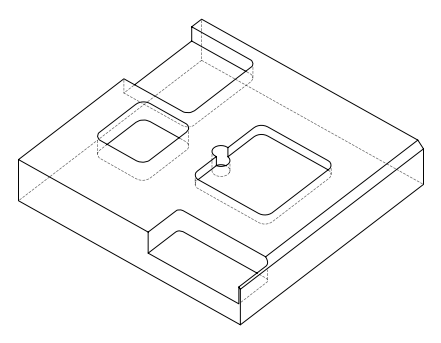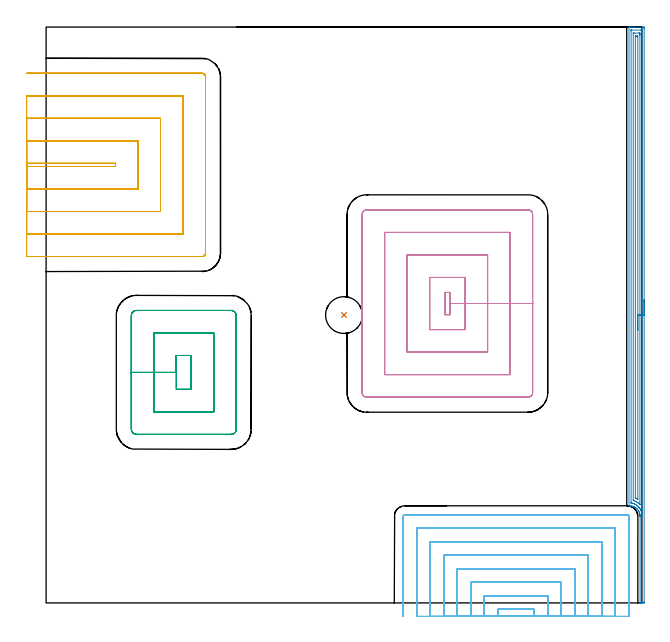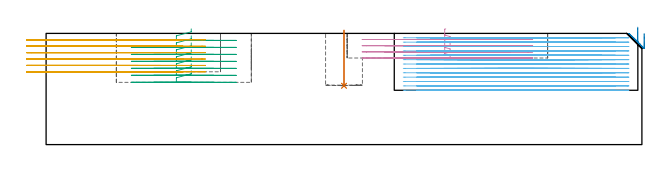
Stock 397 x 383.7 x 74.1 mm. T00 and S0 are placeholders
(PLAN: 6 operations, 3 tool changes, 117.9 min)
(1 INDEXABLE_INSERT_DRILL_BLIND_HOLE_FROM_SOLID | STEP1POCKET | NXT0302_020 | 0.15 min | 16301 mm3)
(2 AREA_MILL | FG_CHAMFER_SURFACE | UGT0205_001 | 11 min | 19574 mm3)
(3 MILL_RECTANGULAR_POCKET | POCKET_RECTANGULAR_STRAIGHT | UGT0201_094 | Follow Part, ap 5, ae 75% | 8.98 min | 295671 mm3)
(4 MILL_RECTANGULAR_POCKET_1 | POCKET_RECTANGULAR_STRAIGHT_1 | UGT0201_094 | Follow Part, ap 5, ae 75% | 10.66 min | 311843 mm3)
(5 MILL_SLOT | SLOT_PARTIAL_RECTANGULAR | UGT0201_094 | Follow Part, ap 5, ae 75% | 20.76 min | 421121 mm3)
(6 MILL_SLOT_1 | SLOT_PARTIAL_RECTANGULAR_1 | NXT0201_011 | Follow Part, ap 3, ae 75% | 66.33 min | 395504 mm3)
(TOOL NXT0302_020 | Index. Insert Drill 24.5mm [880-D2450L25-03] | D24.5 PA176 FL74 Z2)
(TOOL UGT0205_001 | Chamfer Mill 20 x 3 x 45 deg. | D20 FL50 Z2)
(TOOL UGT0201_094 | End mill 20 mm | D20 FL38 Z4)
(TOOL NXT0201_011 | ENDMILL 12mm [2P460-1200-NA 1630] | D12 FL38 Z6)
(OP 1 INDEXABLE_INSERT_DRILL_BLIND_HOLE_FROM_SOLID)
G17 G21 G94 G90
T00 M6
G54
G17 G0 G90 X198.5 Y191.8 S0 M3
G43 Z84.1 H1
G94 G81 G98 Z39.2 F250. R76.1
G80
M5
M2
(OP 2 AREA_MILL)
G17 G21 G94 G90
T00 M6
G54
G17 G0 G90 X398.5 Y201.85 S1061 M3
G43 Z84.1 H0
Z74.
G94 G1 Y201.812 Z73.128 F250.
Y201.698 Z72.263
Y201.509 Z71.412
Y201.247 Z70.58
Y200.913 Z69.774
Y200.51 Z69.
Y200.042 Z68.264
Y199.51 Z67.572
Y198.921 Z66.929
Y198.278 Z66.34
Y197.586 Z65.808
Y196.85 Z65.34
Y196.076 Z64.937
Y195.27 Z64.603
Y194.438 Z64.341
Y193.586 Z64.152
Y192.722 Z64.038
Y191.85 Z64.
Y0.621
X398.499 Y0.471 Z64.001
X398.491 Y0.002 Z64.005
X398.256 Y0. Z64.241
X397.908 Z64.588
X397.364 Z65.132
X397.016 Z65.479
X396.053 Z66.446
X395.924 Y0.003 Z66.568
X395.802 Y0.01 Z66.688
X395.8 Y0.175 Z66.7
X395.798 Y57.466
Y57.654 Z66.701
X395.789 Y57.877 Z66.709
X395.778 Y58.009 Z66.717
X395.761 Y58.243 Z66.737
X395.755 Y58.324 Z66.743
X395.701 Y58.705 Z66.793
X395.693 Y58.77 Z66.803
X395.605 Y59.212 Z66.894
X395.49 Y59.663 Z67.008
X395.416 Y59.873 Z67.084
X395.331 Y60.113 Z67.169
X395.145 Y60.557 Z67.351
X395.004 Y60.836 Z67.495
X394.917 Y61.007 Z67.582
X394.699 Y61.386 Z67.799
X394.663 Y61.45 Z67.836
X394.608 Y61.532 Z67.891
X394.303 Y61.944 Z68.196
X393.978 Y62.343 Z68.52
X393.896 Y62.428 Z68.599
X393.738 Y62.595 Z68.759
X393.722 Y62.612 Z68.776
X393.374 Y62.933 Z69.126
X393.088 Y63.173 Z69.411
X393.012 Y63.236 Z69.486
X392.836 Y63.365 Z69.663
X392.398 Y63.648 Z70.101
X391.95 Y63.906 Z70.55
X391.691 Y64.034 Z70.808
X391.483 Y64.129 Z71.017
X391.063 Y64.285 Z71.435
X390.775 Y64.377 Z71.723
X390.622 Y64.425 Z71.877
X390.177 Y64.537 Z72.322
X389.734 Y64.616 Z72.763
X389.289 Y64.666 Z73.206
X388.846 Y64.691 Z73.649
X388.753 Y64.694 Z73.742
X388.404 Y64.71 Z74.09
X388.4 Y64.96 Z74.1
X388.402 Y383.524 Z74.098
X388.4 Y383.61 Z74.095
X388.407 Y383.69 Z74.084
X388.435 Y383.697 Z74.056
X388.457 Y383.7 Z74.034
X388.86 Z73.64
X389.187 Z73.313
X389.884 Z72.611
X391.124 Z71.373
X391.667 Z70.828
X392.287 Z70.209
X397.636 Z64.861
X397.908 Y383.698 Z64.59
X398.492 Y383.693 Z64.006
X398.494 Y383.666 Z64.004
X398.499 Y383.079 Z64.001
X398.5 Y382.485 Z64.
Y191.85
X397.086 Z65.414
Y59.459
X397.084 Y59.319 Z65.416
X397.083 Y59.226 Z65.417
X397.082 Y59.212 Z65.418
X397.046 Y59.372 Z65.454
X397.016 Y59.511 Z65.484
X396.996 Y59.608 Z65.504
X396.993 Y59.621 Z65.507
X396.771 Y60.492 Z65.729
X396.639 Y60.87 Z65.861
X396.435 Y61.386 Z66.065
X396.343 Y61.605 Z66.157
X396.125 Y62.049 Z66.375
X396.002 Y62.279 Z66.498
X395.849 Y62.555 Z66.651
X395.68 Y62.826 Z66.82
X395.56 Y63. Z66.94
X395.437 Y63.173 Z67.063
X395.233 Y63.438 Z67.267
X394.953 Y63.783 Z67.547
X394.699 Y64.066 Z67.801
X394.342 Y64.417 Z68.158
X393.716 Y64.96 Z68.784
X393.45 Y65.156 Z69.05
X392.887 Y65.524 Z69.613
X392.558 Y65.708 Z69.942
X392.29 Y65.854 Z70.21
X391.865 Y66.044 Z70.635
X391.667 Y66.119 Z70.833
X391.251 Y66.27 Z71.249
X390.775 Y66.408 Z71.725
X390.453 Y66.489 Z72.047
X389.841 Y66.62 Z72.659
X389.821 Y66.637 Z72.679
X389.818 Y66.678 Z72.682
X389.816 Y66.747 Z72.684
X389.815 Y66.817 Z72.685
X389.817 Y381.427 Z72.683
X389.819 Y381.562 Z72.681
X389.823 Y381.652 Z72.677
X389.827 Y381.692 Z72.673
X389.834 Y381.693 Z72.666
X389.884 Y381.696 Z72.616
X390.368 Y381.7 Z72.132
X396.125 Z66.375
X396.61 Y381.699 Z65.89
X397.016 Y381.692 Z65.484
X397.068 Y381.69 Z65.432
X397.079 Y381.5 Z65.421
X397.084 Y381.361 Z65.416
X397.085 Y381.291 Z65.415
X397.086 Y191.85 Z65.414
X395.672 Z66.828
X395.671 Y65.854 Z66.829
X395.669 Y65.63 Z66.831
X395.668 Y65.589 Z66.832
X395.665 Y65.561 Z66.835
X395.606 Y65.618 Z66.894
X395.366 Y65.854 Z67.134
X395.233 Y65.976 Z67.267
X394.363 Y66.747 Z68.137
X394.342 Y66.764 Z68.158
X394.277 Y66.812 Z68.223
X393.45 Y67.35 Z69.05
X392.944 Y67.641 Z69.556
X392.558 Y67.827 Z69.942
X392.212 Y67.988 Z70.288
X391.293 Y68.318 Z71.207
X391.235 Y68.342 Z71.265
X391.233 Y68.388 Z71.267
X391.231 Y68.534 Z71.269
X391.229 Y68.973 Z71.271
X391.231 Y379.504 Z71.269
X391.233 Y379.613 Z71.267
X391.235 Y379.667 Z71.265
X391.237 Y379.686 Z71.263
X391.277 Y379.69 Z71.223
X391.474 Y379.698 Z71.026
X391.667 Y379.699 Z70.833
X392.363 Y379.7 Z70.137
X395.038 Z67.462
X395.233 Y379.699 Z67.267
X395.428 Y379.698 Z67.072
X395.558 Y379.694 Z66.942
X395.657 Y379.69 Z66.843
X395.665 Y379.649 Z66.835
X395.667 Y379.504 Z66.833
X395.67 Y379.066 Z66.83
X395.671 Y378.611 Z66.829
X395.672 Y378.171 Z66.828
Y191.85
X394.257 Z68.243
Y69.513
X394.256 Y69.428 Z68.244
X394.25 Y69.075 Z68.25
X394.243 Y69.054 Z68.257
X393.602 Y69.428 Z68.898
X393.45 Y69.509 Z69.05
X393.28 Y69.599 Z69.22
X392.863 Y69.801 Z69.637
X392.671 Y69.896 Z69.829
X392.649 Y69.913 Z69.851
X392.647 Y69.929 Z69.853
X392.645 Y69.972 Z69.855
X392.643 Y70.061 Z69.857
Y70.237
X392.645 Y376.823 Z69.855
X392.646 Y377.629 Z69.854
X392.649 Y377.683 Z69.851
X392.651 Y377.69 Z69.849
X392.658 Y377.694 Z69.842
X392.685 Y377.697 Z69.815
X392.794 Y377.699 Z69.706
X393.013 Y377.7 Z69.487
X393.45 Z69.05
X393.894 Y377.698 Z68.606
X394.108 Y377.694 Z68.392
X394.214 Y377.69 Z68.286
X394.251 Y377.681 Z68.249
X394.257 Y376.823 Z68.243
Y191.85
Y190.978 Z68.281
Y190.114 Z68.395
Y189.262 Z68.583
Y188.43 Z68.846
Y187.624 Z69.18
Y186.85 Z69.582
Y186.114 Z70.051
Y185.422 Z70.582
Y184.779 Z71.172
Y184.19 Z71.815
Y183.658 Z72.507
Y183.19 Z73.243
Y182.787 Z74.016
Y182.453 Z74.822
Y182.191 Z75.654
Y182.002 Z76.506
Y181.888 Z77.371
Y181.85 Z78.243
G0 Z84.1
M5
M2
(OP 3 MILL_RECTANGULAR_POCKET)
G17 G21 G94 G90
T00 M6
G54
G17 G0 G90 X96.7 Y157.523 S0 M3
G43 Z84.1 H0
Z77.1
G94 G1 Y164.9 Z75.123 F250.
X86.8 Z72.471
Y153.6 Z69.443
Y142.3 F500.
X96.7
Y164.9
X86.8
Y153.6
X71.8
Y127.3
X111.7
Y179.9
X71.8
Y153.6
X56.8
Y115.8
G3 X60.3 Y112.3 R3.5
G1 X123.2
G3 X126.7 Y115.8 R3.5
G1 Y191.4
G3 X123.2 Y194.9 R3.5
G1 X60.3
G3 X56.8 Y191.4 R3.5
G1 Y153.6
Y152.6
G0 X96.7 Y157.523 Z72.443
G1 Y164.9 Z70.466 F250.
X86.8 Z67.813
Y153.6 Z64.786
Y142.3 F500.
X96.7
Y164.9
X86.8
Y153.6
X71.8
Y127.3
X111.7
Y179.9
X71.8
Y153.6
X56.8
Y115.8
G3 X60.3 Y112.3 R3.5
G1 X123.2
G3 X126.7 Y115.8 R3.5
G1 Y191.4
G3 X123.2 Y194.9 R3.5
G1 X60.3
G3 X56.8 Y191.4 R3.5
G1 Y153.6
Y152.6
G0 X96.7 Y157.523 Z67.786
G1 Y164.9 Z65.809 F250.
X86.8 Z63.156
Y153.6 Z60.129
Y142.3 F500.
X96.7
Y164.9
X86.8
Y153.6
X71.8
Y127.3
X111.7
Y179.9
X71.8
Y153.6
X56.8
Y115.8
G3 X60.3 Y112.3 R3.5
G1 X123.2
G3 X126.7 Y115.8 R3.5
G1 Y191.4
G3 X123.2 Y194.9 R3.5
G1 X60.3
G3 X56.8 Y191.4 R3.5
G1 Y153.6
Y152.6
G0 X96.7 Y157.523 Z63.129
G1 Y164.9 Z61.152 F250.
X86.8 Z58.499
Y153.6 Z55.471
Y142.3 F500.
X96.7
Y164.9
X86.8
Y153.6
X71.8
Y127.3
X111.7
Y179.9
X71.8
Y153.6
X56.8
Y115.8
G3 X60.3 Y112.3 R3.5
G1 X123.2
G3 X126.7 Y115.8 R3.5
G1 Y191.4
G3 X123.2 Y194.9 R3.5
G1 X60.3
G3 X56.8 Y191.4 R3.5
G1 Y153.6
Y152.6
G0 X96.7 Y157.523 Z58.471
G1 Y164.9 Z56.495 F250.
X86.8 Z53.842
Y153.6 Z50.814
Y142.3 F500.
X96.7
Y164.9
X86.8
Y153.6
X71.8
Y127.3
X111.7
Y179.9
X71.8
Y153.6
X56.8
Y115.8
G3 X60.3 Y112.3 R3.5
G1 X123.2
G3 X126.7 Y115.8 R3.5
G1 Y191.4
G3 X123.2 Y194.9 R3.5
G1 X60.3
G3 X56.8 Y191.4 R3.5
G1 Y153.6
Y152.6
G0 X96.7 Y157.523 Z53.814
G1 Y164.9 Z51.838 F250.
X86.8 Z49.185
Y153.6 Z46.157
Y142.3 F500.
X96.7
Y164.9
X86.8
Y153.6
X71.8
Y127.3
X111.7
Y179.9
X71.8
Y153.6
X56.8
Y115.8
G3 X60.3 Y112.3 R3.5
G1 X123.2
G3 X126.7 Y115.8 R3.5
G1 Y191.4
G3 X123.2 Y194.9 R3.5
G1 X60.3
G3 X56.8 Y191.4 R3.5
G1 Y153.6
Y152.6
G0 X96.7 Y157.523 Z49.157
G1 Y164.9 Z47.181 F250.
X86.8 Z44.528
Y153.6 Z41.5
Y142.3 F500.
X96.7
Y164.9
X86.8
Y153.6
X71.8
Y127.3
X111.7
Y179.9
X71.8
Y153.6
X56.8
Y115.8
G3 X60.3 Y112.3 R3.5
G1 X123.2
G3 X126.7 Y115.8 R3.5
G1 Y191.4
G3 X123.2 Y194.9 R3.5
G1 X60.3
G3 X56.8 Y191.4 R3.5
G1 Y153.6
Y152.6
G0 Z84.1
M5
M2
(OP 4 MILL_RECTANGULAR_POCKET_1)
G17 G21 G94 G90
T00 M6
G54
G17 G0 G90 X266.297 Y206.9 S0 M3
G43 Z84.1 H0
Z77.1
G94 G1 X265.6 Z76.913 F250.
Y192.1 Z72.947
X269.2 Z71.983
Y199.5 Z70.
Y206.9 F500.
X265.6
Y192.1
X269.2
Y199.5
X279.2
Y216.9
X255.6
Y182.1
X279.2
Y199.5
X294.2
Y231.9
X240.6
Y203.867
Y167.1
X294.2
Y199.5
X309.2
Y246.9
X225.6
Y203.867
Y152.1
X309.2
Y199.5
X324.2
Y258.9
G3 X321.2 Y261.9 R3.
G1 X213.6
G3 X210.6 Y258.9 R3.
G1 Y140.1
G3 X213.6 Y137.1 R3.
G1 X321.2
G3 X324.2 Y140.1 R3.
G1 Y199.5
Y200.5
G0 X266.297 Y206.9 Z73.
G1 X265.6 Z72.813 F250.
Y192.1 Z68.847
X269.2 Z67.883
Y199.5 Z65.9
Y206.9 F500.
X265.6
Y192.1
X269.2
Y199.5
X279.2
Y216.9
X255.6
Y203.867
Y182.1
X279.2
Y199.5
X294.2
Y231.9
X240.6
Y203.867
Y167.1
X294.2
Y199.5
X309.2
Y246.9
X225.6
Y203.867
Y152.1
X309.2
Y199.5
X324.2
Y258.9
G3 X321.2 Y261.9 R3.
G1 X213.6
G3 X210.6 Y258.9 R3.
G1 Y140.1
G3 X213.6 Y137.1 R3.
G1 X321.2
G3 X324.2 Y140.1 R3.
G1 Y199.5
Y200.5
G0 X266.297 Y206.9 Z68.9
G1 X265.6 Z68.713 F250.
Y192.1 Z64.747
X269.2 Z63.783
Y199.5 Z61.8
Y206.9 F500.
X265.6
Y192.1
X269.2
Y199.5
X279.2
Y216.9
X255.6
Y182.1
X279.2
Y199.5
X294.2
Y231.9
X240.6
Y167.1
X294.2
Y199.5
X309.2
Y246.9
X225.6
Y152.1
X309.2
Y199.5
X324.2
Y258.9
G3 X321.2 Y261.9 R3.
G1 X213.6
G3 X210.6 Y258.9 R3.
G1 Y140.1
G3 X213.6 Y137.1 R3.
G1 X321.2
G3 X324.2 Y140.1 R3.
G1 Y199.5
Y200.5
G0 X266.297 Y206.9 Z64.8
G1 X265.6 Z64.613 F250.
Y192.1 Z60.647
X269.2 Z59.683
Y199.5 Z57.7
Y206.9 F500.
X265.6
Y192.1
X269.2
Y199.5
X279.2
Y216.9
X255.6
Y182.1
X279.2
Y199.5
X294.2
Y231.9
X240.6
Y167.1
X294.2
Y199.5
X309.2
Y246.9
X225.6
Y152.1
X309.2
Y199.5
X324.2
Y258.9
G3 X321.2 Y261.9 R3.
G1 X213.6
G3 X210.6 Y258.9 R3.
G1 Y140.1
G3 X213.6 Y137.1 R3.
G1 X321.2
G3 X324.2 Y140.1 R3.
G1 Y199.5
Y200.5
G0 Z84.1
M5
M2
(OP 5 MILL_SLOT)
G17 G21 G94 G90
T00 M6
G54
G17 G0 G90 X-13. Y290.8 S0 M3
G43 Z84.1 H0
Z69.833
G94 G1 X-10. F250.
X46.2 F500.
Y292.9
X-10.
X-13. F250.
Y275.8
X-10.
X61.2 F500.
Y307.9
X-10.
X-13. F250.
Y260.8
X-10.
X76.2 F500.
Y322.9
X-10.
X-13. F250.
Y245.8
X-10.
X91.2 F500.
Y337.9
X-10.
X-13. F250.
Y230.8
X-10.
X103.9 F500.
G3 X106.2 Y233.1 R2.3
G1 Y350.6
G3 X103.9 Y352.9 R2.3
G1 X-10.
X-13. F250.
G0 Y290.8 Z65.567
G1 X-10.
X46.2 F500.
Y292.9
X-10.
X-13. F250.
Y275.8
X-10.
X61.2 F500.
Y307.9
X-10.
X-13. F250.
Y260.8
X-10.
X76.2 F500.
Y322.9
X-10.
X-13. F250.
Y245.8
X-10.
X91.2 F500.
Y337.9
X-10.
X-13. F250.
Y230.8
X-10.
X103.9 F500.
G3 X106.2 Y233.1 R2.3
G1 Y350.6
G3 X103.9 Y352.9 R2.3
G1 X-10.
X-13. F250.
G0 Y290.8 Z61.3
G1 X-10.
X46.2 F500.
Y292.9
X-10.
X-13. F250.
Y275.8
X-10.
X61.2 F500.
Y307.9
X-10.
X-13. F250.
Y260.8
X-10.
X76.2 F500.
Y322.9
X-10.
X-13. F250.
Y245.8
X-10.
X91.2 F500.
Y337.9
X-10.
X-13. F250.
Y230.8
X-10.
X103.9 F500.
G3 X106.2 Y233.1 R2.3
G1 Y350.6
G3 X103.9 Y352.9 R2.3
G1 X-10.
X-13. F250.
G0 Y290.8 Z57.033
G1 X-10.
X46.2 F500.
Y292.9
X-10.
X-13. F250.
Y275.8
X-10.
X61.2 F500.
Y307.9
X-10.
X-13. F250.
Y260.8
X-10.
X76.2 F500.
Y322.9
X-10.
X-13. F250.
Y245.8
X-10.
X91.2 F500.
Y337.9
X-10.
X-13. F250.
Y230.8
X-10.
X103.9 F500.
G3 X106.2 Y233.1 R2.3
G1 Y350.6
G3 X103.9 Y352.9 R2.3
G1 X-10.
X-13. F250.
G0 Y290.8 Z52.767
G1 X-10.
X46.2 F500.
Y292.9
X-10.
X-13. F250.
Y275.8
X-10.
X61.2 F500.
Y307.9
X-10.
X-13. F250.
Y260.8
X-10.
X76.2 F500.
Y322.9
X-10.
X-13. F250.
Y245.8
X-10.
X91.2 F500.
Y337.9
X-10.
X-13. F250.
Y230.8
X-10.
X103.9 F500.
G3 X106.2 Y233.1 R2.3
G1 Y350.6
G3 X103.9 Y352.9 R2.3
G1 X-10.
X-13. F250.
G0 Y290.8 Z48.5
G1 X-10.
X46.2 F500.
Y292.9
X-10.
X-13. F250.
Y275.8
X-10.
X61.2 F500.
Y307.9
X-10.
X-13. F250.
Y260.8
X-10.
X76.2 F500.
Y322.9
X-10.
X-13. F250.
Y245.8
X-10.
X91.2 F500.
Y337.9
X-10.
X-13. F250.
Y230.8
X-10.
X103.9 F500.
G3 X106.2 Y233.1 R2.3
G1 Y350.6
G3 X103.9 Y352.9 R2.3
G1 X-10.
X-13. F250.
G0 Z84.1
M5
M2
(OP 6 MILL_SLOT_1)
G17 G21 G94 G90
T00 M6
G54
G17 G0 G90 X325.3 Y-9. S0 M3
G43 Z84.1 H1
Z71.185
G94 G1 Y-6. F250.
Y-4.3 F500.
X301.
Y-6.
Y-9. F250.
X334.3
Y-6.
Y4.7 F500.
X292.
Y-6.
Y-9. F250.
X343.3
Y-6.
Y13.7 F500.
X283.
Y-6.
Y-9. F250.
X352.3
Y-6.
Y22.7 F500.
X274.
Y-6.
Y-9. F250.
X361.3
Y-6.
Y31.7 F500.
X265.
Y-6.
Y-9. F250.
X370.3
Y-6.
Y40.7 F500.
X256.
Y-6.
Y-9. F250.
X379.3
Y-6.
Y49.7 F500.
X247.
Y-6.
Y-9. F250.
X388.3
Y-6.
Y57.6 F500.
G3 X387.2 Y58.7 R1.1
G1 X239.1
G3 X238. Y57.6 R1.1
G1 Y-6.
Y-9. F250.
G0 X325.3 Z68.269
G1 Y-6.
Y-4.3 F500.
X301.
Y-6.
Y-9. F250.
X334.3
Y-6.
Y4.7 F500.
X292.
Y-6.
Y-9. F250.
X343.3
Y-6.
Y13.7 F500.
X283.
Y-6.
Y-9. F250.
X352.3
Y-6.
Y22.7 F500.
X274.
Y-6.
Y-9. F250.
X361.3
Y-6.
Y31.7 F500.
X265.
Y-6.
Y-9. F250.
X370.3
Y-6.
Y40.7 F500.
X256.
Y-6.
Y-9. F250.
X379.3
Y-6.
Y49.7 F500.
X247.
Y-6.
Y-9. F250.
X388.3
Y-6.
Y57.6 F500.
G3 X387.2 Y58.7 R1.1
G1 X239.1
G3 X238. Y57.6 R1.1
G1 Y-6.
Y-9. F250.
G0 X325.3 Z65.354
G1 Y-6.
Y-4.3 F500.
X301.
Y-6.
Y-9. F250.
X334.3
Y-6.
Y4.7 F500.
X292.
Y-6.
Y-9. F250.
X343.3
Y-6.
Y13.7 F500.
X283.
Y-6.
Y-9. F250.
X352.3
Y-6.
Y22.7 F500.
X274.
Y-6.
Y-9. F250.
X361.3
Y-6.
Y31.7 F500.
X265.
Y-6.
Y-9. F250.
X370.3
Y-6.
Y40.7 F500.
X256.
Y-6.
Y-9. F250.
X379.3
Y-6.
Y49.7 F500.
X247.
Y-6.
Y-9. F250.
X388.3
Y-6.
Y57.6 F500.
G3 X387.2 Y58.7 R1.1
G1 X239.1
G3 X238. Y57.6 R1.1
G1 Y-6.
Y-9. F250.
G0 X325.3 Z62.438
G1 Y-6.
Y-4.3 F500.
X301.
Y-6.
Y-9. F250.
X334.3
Y-6.
Y4.7 F500.
X292.
Y-6.
Y-9. F250.
X343.3
Y-6.
Y13.7 F500.
X283.
Y-6.
Y-9. F250.
X352.3
Y-6.
Y22.7 F500.
X274.
Y-6.
Y-9. F250.
X361.3
Y-6.
Y31.7 F500.
X265.
Y-6.
Y-9. F250.
X370.3
Y-6.
Y40.7 F500.
X256.
Y-6.
Y-9. F250.
X379.3
Y-6.
Y49.7 F500.
X247.
Y-6.
Y-9. F250.
X388.3
Y-6.
Y57.6 F500.
G3 X387.2 Y58.7 R1.1
G1 X239.1
G3 X238. Y57.6 R1.1
G1 Y-6.
Y-9. F250.
G0 X325.3 Z59.523
G1 Y-6.
Y-4.3 F500.
X301.
Y-6.
Y-9. F250.
X334.3
Y-6.
Y4.7 F500.
X292.
Y-6.
Y-9. F250.
X343.3
Y-6.
Y13.7 F500.
X283.
Y-6.
Y-9. F250.
X352.3
Y-6.
Y22.7 F500.
X274.
Y-6.
Y-9. F250.
X361.3
Y-6.
Y31.7 F500.
X265.
Y-6.
Y-9. F250.
X370.3
Y-6.
Y40.7 F500.
X256.
Y-6.
Y-9. F250.
X379.3
Y-6.
Y49.7 F500.
X247.
Y-6.
Y-9. F250.
X388.3
Y-6.
Y57.6 F500.
G3 X387.2 Y58.7 R1.1
G1 X239.1
G3 X238. Y57.6 R1.1
G1 Y-6.
Y-9. F250.
G0 X325.3 Z56.608
G1 Y-6.
Y-4.3 F500.
X301.
Y-6.
Y-9. F250.
X334.3
Y-6.
Y4.7 F500.
X292.
Y-6.
Y-9. F250.
X343.3
Y-6.
Y13.7 F500.
X283.
Y-6.
Y-9. F250.
X352.3
Y-6.
Y22.7 F500.
X274.
Y-6.
Y-9. F250.
X361.3
Y-6.
Y31.7 F500.
X265.
Y-6.
Y-9. F250.
X370.3
Y-6.
Y40.7 F500.
X256.
Y-6.
Y-9. F250.
X379.3
Y-6.
Y49.7 F500.
X247.
Y-6.
Y-9. F250.
X388.3
Y-6.
Y57.6 F500.
G3 X387.2 Y58.7 R1.1
G1 X239.1
G3 X238. Y57.6 R1.1
G1 Y-6.
Y-9. F250.
G0 X325.3 Z53.692
G1 Y-6.
Y-4.3 F500.
X301.
Y-6.
Y-9. F250.
X334.3
Y-6.
Y4.7 F500.
X292.
Y-6.
Y-9. F250.
X343.3
Y-6.
Y13.7 F500.
X283.
Y-6.
Y-9. F250.
X352.3
Y-6.
Y22.7 F500.
X274.
Y-6.
Y-9. F250.
X361.3
Y-6.
Y31.7 F500.
X265.
Y-6.
Y-9. F250.
X370.3
Y-6.
Y40.7 F500.
X256.
Y-6.
Y-9. F250.
X379.3
Y-6.
Y49.7 F500.
X247.
Y-6.
Y-9. F250.
X388.3
Y-6.
Y57.6 F500.
G3 X387.2 Y58.7 R1.1
G1 X239.1
G3 X238. Y57.6 R1.1
G1 Y-6.
Y-9. F250.
G0 X325.3 Z50.777
G1 Y-6.
Y-4.3 F500.
X301.
Y-6.
Y-9. F250.
X334.3
Y-6.
Y4.7 F500.
X292.
Y-6.
Y-9. F250.
X343.3
Y-6.
Y13.7 F500.
X283.
Y-6.
Y-9. F250.
X352.3
Y-6.
Y22.7 F500.
X274.
Y-6.
Y-9. F250.
X361.3
Y-6.
Y31.7 F500.
X265.
Y-6.
Y-9. F250.
X370.3
Y-6.
Y40.7 F500.
X256.
Y-6.
Y-9. F250.
X379.3
Y-6.
Y49.7 F500.
X247.
Y-6.
Y-9. F250.
X388.3
Y-6.
Y57.6 F500.
G3 X387.2 Y58.7 R1.1
G1 X239.1
G3 X238. Y57.6 R1.1
G1 Y-6.
Y-9. F250.
G0 X325.3 Z47.862
G1 Y-6.
Y-4.3 F500.
X301.
Y-6.
Y-9. F250.
X334.3
Y-6.
Y4.7 F500.
X292.
Y-6.
Y-9. F250.
X343.3
Y-6.
Y13.7 F500.
X283.
Y-6.
Y-9. F250.
X352.3
Y-6.
Y22.7 F500.
X274.
Y-6.
Y-9. F250.
X361.3
Y-6.
Y31.7 F500.
X265.
Y-6.
Y-9. F250.
X370.3
Y-6.
Y40.7 F500.
X256.
Y-6.
Y-9. F250.
X379.3
Y-6.
Y49.7 F500.
X247.
Y-6.
Y-9. F250.
X388.3
Y-6.
Y57.6 F500.
G3 X387.2 Y58.7 R1.1
G1 X239.1
G3 X238. Y57.6 R1.1
G1 Y-6.
Y-9. F250.
G0 X325.3 Z44.946
G1 Y-6.
Y-4.3 F500.
X301.
Y-6.
Y-9. F250.
X334.3
Y-6.
Y4.7 F500.
X292.
Y-6.
Y-9. F250.
X343.3
Y-6.
Y13.7 F500.
X283.
Y-6.
Y-9. F250.
X352.3
Y-6.
Y22.7 F500.
X274.
Y-6.
Y-9. F250.
X361.3
Y-6.
Y31.7 F500.
X265.
Y-6.
Y-9. F250.
X370.3
Y-6.
Y40.7 F500.
X256.
Y-6.
Y-9. F250.
X379.3
Y-6.
Y49.7 F500.
X247.
Y-6.
Y-9. F250.
X388.3
Y-6.
Y57.6 F500.
G3 X387.2 Y58.7 R1.1
G1 X239.1
G3 X238. Y57.6 R1.1
G1 Y-6.
Y-9. F250.
G0 X325.3 Z42.031
G1 Y-6.
Y-4.3 F500.
X301.
Y-6.
Y-9. F250.
X334.3
Y-6.
Y4.7 F500.
X292.
Y-6.
Y-9. F250.
X343.3
Y-6.
Y13.7 F500.
X283.
Y-6.
Y-9. F250.
X352.3
Y-6.
Y22.7 F500.
X274.
Y-6.
Y-9. F250.
X361.3
Y-6.
Y31.7 F500.
X265.
Y-6.
Y-9. F250.
X370.3
Y-6.
Y40.7 F500.
X256.
Y-6.
Y-9. F250.
X379.3
Y-6.
Y49.7 F500.
X247.
Y-6.
Y-9. F250.
X388.3
Y-6.
Y57.6 F500.
G3 X387.2 Y58.7 R1.1
G1 X239.1
G3 X238. Y57.6 R1.1
G1 Y-6.
Y-9. F250.
G0 X325.3 Z39.115
G1 Y-6.
Y-4.3 F500.
X301.
Y-6.
Y-9. F250.
X334.3
Y-6.
Y4.7 F500.
X292.
Y-6.
Y-9. F250.
X343.3
Y-6.
Y13.7 F500.
X283.
Y-6.
Y-9. F250.
X352.3
Y-6.
Y22.7 F500.
X274.
Y-6.
Y-9. F250.
X361.3
Y-6.
Y31.7 F500.
X265.
Y-6.
Y-9. F250.
X370.3
Y-6.
Y40.7 F500.
X256.
Y-6.
Y-9. F250.
X379.3
Y-6.
Y49.7 F500.
X247.
Y-6.
Y-9. F250.
X388.3
Y-6.
Y57.6 F500.
G3 X387.2 Y58.7 R1.1
G1 X239.1
G3 X238. Y57.6 R1.1
G1 Y-6.
Y-9. F250.
G0 X325.3 Z36.2
G1 Y-6.
Y-4.3 F500.
X301.
Y-6.
Y-9. F250.
X334.3
Y-6.
Y4.7 F500.
X292.
Y-6.
Y-9. F250.
X343.3
Y-6.
Y13.7 F500.
X283.
Y-6.
Y-9. F250.
X352.3
Y-6.
Y22.7 F500.
X274.
Y-6.
Y-9. F250.
X361.3
Y-6.
Y31.7 F500.
X265.
Y-6.
Y-9. F250.
X370.3
Y-6.
Y40.7 F500.
X256.
Y-6.
Y-9. F250.
X379.3
Y-6.
Y49.7 F500.
X247.
Y-6.
Y-9. F250.
X388.3
Y-6.
Y57.6 F500.
G3 X387.2 Y58.7 R1.1
G1 X239.1
G3 X238. Y57.6 R1.1
G1 Y-6.
Y-9. F250.
G0 Z84.1
M5
M2
